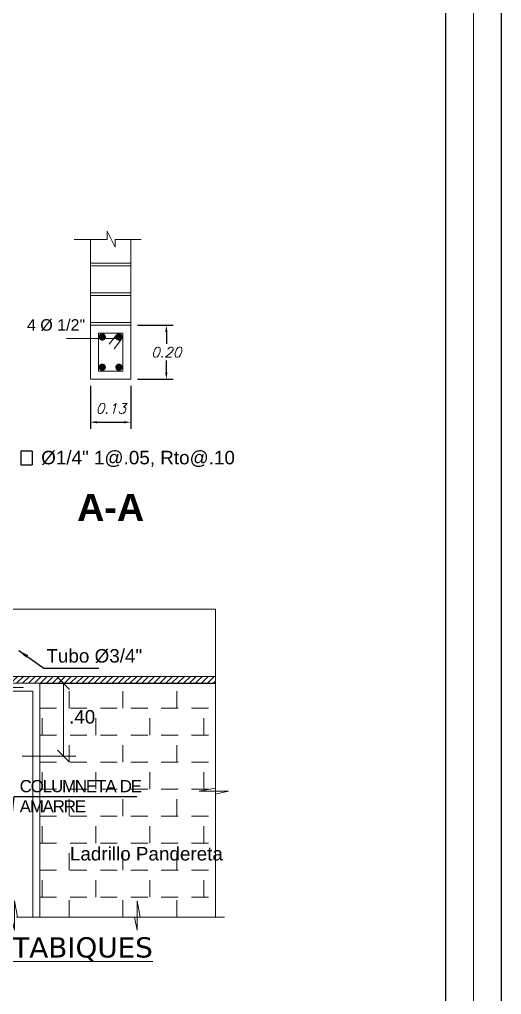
# Model space of a CAD drawing. Header units: millimetres. Extents: x 10559 to 10691, y -16579 to -16550.
# Drawn here: x 10641.2 to 10644.77, y -16570.83 to -16563.61 of the extents above; entities that cross this region are included whole.
import ezdxf
from ezdxf.enums import TextEntityAlignment as Align

# ---------------------------------------------------------------- set-up
doc = ezdxf.new("R2010")
doc.units = ezdxf.units.MM
doc.linetypes.add('HIDDEN2', pattern=[0.1875, 0.125, -0.0625])
for name, color, linetype, lineweight in [('ACERO corrugado', 252, 'Continuous', 5), ('ALBAÑILERIA', 42, 'HIDDEN2', 9), ('C-CASCO-02', 2, 'Continuous', 20), ('C-FIERRO-05', 5, 'Continuous', 20), ('CONCRETO', 5, 'Continuous', 0), ('Cotas', 8, 'Continuous', 13), ('CUADROS', 9, 'Continuous', 20), ('estrucmetal', 2, 'Continuous', 20), ('G-ACHURADO', 1, 'Continuous', 9), ('G-ACOTADO', 9, 'Continuous', 0), ('G-TEXTOS-TITULOS', 4, 'Continuous', 0), ('lineas', 8, 'Continuous', 9), ('P6', 255, 'Continuous', 20), ('Textos 1_Detalles', 91, 'Continuous', 0), ('Textos 2_Elementos', 3, 'Continuous', 0)]:
    doc.layers.add(name, color=color, linetype=linetype, lineweight=lineweight)
doc.layers.add('Texto', color=5, linetype='Continuous')
doc.layers.add('Textos', color=8, linetype='Continuous')
doc.styles.add('01COTAS', font='romans.shx', dxfattribs={"oblique": 15})
doc.styles.add('25-TITULO', font='arialbd.ttf', dxfattribs={"height": 0.1})
doc.styles.add('80', font='romans.shx', dxfattribs={"width": 1.25, "oblique": 15, "height": 0.08})
doc.styles.add('ARIAL', font='arial.ttf')
doc.styles.add('CARATULA', font='arial.ttf')
doc.styles.add('L80', font='arial.ttf', dxfattribs={"height": 0.1})
doc.styles.get("Standard").update_dxf_attribs({"font": 'arial.ttf'})
doc.dimstyles.new('DIM-25-CORTE', dxfattribs={"dimscale": 0.025, "dimtxt": 2, "dimasz": 2, "dimexe": 2, "dimexo": 2, "dimgap": 1, "dimtad": 1, "dimtih": 1, "dimtoh": 1, "dimdec": 0, "dimlfac": 1000, "dimdsep": 46, "dimtxsty": '01COTAS', "dimcen": 25, "dimclrd": 9, "dimclre": 9, "dimclrt": 7, "dimadec": 0, "dimazin": 0, "dimtfac": 1, "dimtdec": 0, "dimtmove": 2, "dimatfit": 3, "dimfxl": 1, "dimtolj": 1, "dimtzin": 0, "dimarcsym": 0})
doc.dimstyles.new('FLECHA', dxfattribs={"dimscale": 0.5, "dimtxt": 0.08, "dimasz": 0.15, "dimexe": 0.15, "dimexo": 0.15, "dimgap": 0.05, "dimtad": 1, "dimlfac": 0.5, "dimzin": 4, "dimdsep": 46, "dimtxsty": '80', "dimcen": 1, "dimdle": 0.3, "dimclrd": 1, "dimclre": 1, "dimclrt": 3, "dimadec": 0, "dimazin": 0, "dimtfac": 1, "dimtix": 1, "dimtmove": 0, "dimatfit": 3, "dimfxl": 1, "dimtolj": 1, "dimtzin": 4, "dimarcsym": 0})

# ---------------------------------------------------------------- blocks, each defined once
blk = doc.blocks.new('*D204')
at = {"layer": 'Defpoints', "color": 0, "transparency": 16777216}
for p in [(10641.7266, -16566.2738), (10642.0264, -16566.2738), (10642.0264, -16566.5931)]:
    blk.add_point(p, dxfattribs=at)
at = {"layer": 'G-ACOTADO', "color": 9, "lineweight": -2, "transparency": 16777216}
for p, q in [((10641.7266, -16566.3238), (10641.7266, -16566.6431)), ((10642.0264, -16566.3238), (10642.0264, -16566.6431)), ((10641.7766, -16566.5931), (10641.9764, -16566.5931))]:
    blk.add_line(p, q, dxfattribs=at)
at = {"layer": 'G-ACOTADO', "color": 9, "transparency": 16777216}
for points in [[(10641.7766, -16566.5848), (10641.7766, -16566.6015), (10641.7266, -16566.5931)], [(10641.9764, -16566.5848), (10641.9764, -16566.6015), (10642.0264, -16566.5931)]]:
    blk.add_solid(points, dxfattribs=at)
at = {"layer": 'G-ACOTADO', "color": 7, "transparency": 16777216, "insert": (10641.8792, -16566.4913), "char_height": 0.075, "attachment_point": 5, "style": '01COTAS'}
blk.add_mtext('\\A1;0.13', dxfattribs=at)
blk = doc.blocks.new('*D205')
at = {"layer": 'Defpoints', "color": 0, "transparency": 16777216}
for p in [(10642.0264, -16565.8738), (10642.2898, -16565.8738), (10642.0264, -16566.2738)]:
    blk.add_point(p, dxfattribs=at)
at = {"layer": 'G-ACOTADO', "color": 9, "lineweight": -2, "transparency": 16777216}
for p, q in [((10642.0764, -16565.8738), (10642.3398, -16565.8738)), ((10642.2898, -16565.9238), (10642.2898, -16566.0113)), ((10642.2898, -16566.2238), (10642.2898, -16566.1363)), ((10642.0764, -16566.2738), (10642.3398, -16566.2738))]:
    blk.add_line(p, q, dxfattribs=at)
at = {"layer": 'G-ACOTADO', "color": 9, "transparency": 16777216}
for points in [[(10642.2814, -16565.9238), (10642.2981, -16565.9238), (10642.2898, -16565.8738)], [(10642.2814, -16566.2238), (10642.2981, -16566.2238), (10642.2898, -16566.2738)]]:
    blk.add_solid(points, dxfattribs=at)
at = {"layer": 'G-ACOTADO', "color": 7, "transparency": 16777216, "insert": (10642.2898, -16566.0738), "char_height": 0.075, "attachment_point": 5, "style": '01COTAS'}
blk.add_mtext('\\A1;0.20', dxfattribs=at)
blk = doc.blocks.new('FIE')
at = {"const_width": 0.0274}
blk.add_lwpolyline([(-0.013, -0.0043, 1), (0.013, 0.0043, 1)], format="xyb", close=True, dxfattribs=at)
blk = doc.blocks.new('_Oblique')
at = {"color": 0, "linetype": 'ByBlock', "lineweight": -2}
blk.add_line((-0.5, -0.5), (0.5, 0.5), dxfattribs=at)
blk = doc.blocks.new('HTRHTRHTR')
for p, q in [((4244.53, -165.78), (4244.53, 437.54)), ((4235.83, 428.85), (4235.83, -157.09))]:
    blk.add_line(p, q)
at = {"layer": 'P6', "color": 7}
blk.add_line((4240.18, 433.19), (4240.18, -161.44), dxfattribs=at)

msp = doc.modelspace()

# ---------------------------------------------------------------- hatches: boundary and pattern name
at = {"layer": 'lineas'}
h = msp.add_hatch(dxfattribs=at)
h.set_pattern_fill('ANSI31', color=51, scale=0.25, style=0)
h.set_pattern_definition([(45, (10623.84165, -16587.94239), (-0.022097087, 0.022097087), [])])
h.paths.add_polyline_path([(10641.15141, -16568.47678), (10637.37804, -16568.47678), (10637.37804, -16568.52678), (10640.95141, -16568.52678), (10641.15141, -16568.52678)])
h.paths.add_polyline_path([(10637.37804, -16568.47834), (10637.37648, -16568.47678), (10637.00141, -16568.47678), (10637.00141, -16568.52678), (10637.37804, -16568.52678)])
h.paths.add_polyline_path([(10637.41405, -16568.53331), (10637.60512, -16568.53331), (10637.60512, -16568.42081), (10637.41405, -16568.42081)], flags=9)
h.paths.add_polyline_path([(10636.75141, -16570.18852), (10636.80141, -16570.18852), (10636.80141, -16568.52678), (10637.00141, -16568.52678), (10637.00141, -16568.47678), (10636.75141, -16568.47678)])
h.paths.add_polyline_path([(10642.65391, -16568.52678), (10642.65391, -16568.47678), (10641.15141, -16568.47678), (10641.15141, -16568.52678)])

# ---------------------------------------------------------------- linework, layer by layer
msp.add_line((10641.35141, -16568.52678), (10642.65391, -16568.52678))
at = {"layer": 'ACERO corrugado'}
for p, q in [((10641.23188, -16568.55675), (10641.00141, -16568.55675)), ((10641.30141, -16568.58577), (10641.06402, -16568.58577)), ((10641.30141, -16570.25915), (10641.30141, -16568.58577))]:
    msp.add_line(p, q, dxfattribs=at)
at = {"layer": 'ALBAÑILERIA'}
for p, q in [((10641.56833, -16568.7099), (10641.56833, -16568.52678)), ((10641.96833, -16568.7099), (10641.96833, -16568.52678)), ((10642.36833, -16568.7099), (10642.36833, -16568.52678)), ((10641.35141, -16568.7099), (10642.65391, -16568.7099)), ((10641.36833, -16568.9099), (10641.36833, -16568.7099)), ((10641.76833, -16568.9099), (10641.76833, -16568.7099)), ((10642.16833, -16568.9099), (10642.16833, -16568.7099)), ((10642.56833, -16568.9099), (10642.56833, -16568.7099)), ((10641.35141, -16568.9099), (10642.65391, -16568.9099)), ((10641.56833, -16569.1099), (10641.56833, -16568.9099)), ((10641.96833, -16569.1099), (10641.96833, -16568.9099)), ((10642.36833, -16569.1099), (10642.36833, -16568.9099)), ((10641.35141, -16569.1099), (10642.65391, -16569.1099)), ((10641.36833, -16569.3099), (10641.36833, -16569.1099)), ((10641.76833, -16569.3099), (10641.76833, -16569.1099)), ((10642.16833, -16569.3099), (10642.16833, -16569.1099)), ((10642.56833, -16569.3099), (10642.56833, -16569.1099)), ((10641.35141, -16569.3099), (10642.65391, -16569.3099)), ((10641.56833, -16569.5099), (10641.56833, -16569.3099)), ((10641.96833, -16569.5099), (10641.96833, -16569.3099)), ((10642.36833, -16569.5099), (10642.36833, -16569.3099)), ((10641.35141, -16569.5099), (10642.65391, -16569.5099)), ((10641.36833, -16569.7099), (10641.36833, -16569.5099)), ((10641.76833, -16569.7099), (10641.76833, -16569.5099)), ((10642.16833, -16569.7099), (10642.16833, -16569.5099)), ((10642.56833, -16569.7099), (10642.56833, -16569.5099)), ((10641.35141, -16569.7099), (10642.65391, -16569.7099)), ((10641.56833, -16569.9099), (10641.56833, -16569.7099)), ((10641.96833, -16569.9099), (10641.96833, -16569.7099)), ((10642.36833, -16569.9099), (10642.36833, -16569.7099)), ((10641.35141, -16569.9099), (10642.65391, -16569.9099)), ((10641.36833, -16570.1099), (10641.36833, -16569.9099)), ((10641.76833, -16570.1099), (10641.76833, -16569.9099)), ((10642.16833, -16570.1099), (10642.16833, -16569.9099)), ((10642.56833, -16570.1099), (10642.56833, -16569.9099)), ((10641.35141, -16570.1099), (10642.65391, -16570.1099)), ((10641.56833, -16570.25915), (10641.56833, -16570.1099)), ((10641.96833, -16570.25915), (10641.96833, -16570.1099)), ((10642.36833, -16570.25915), (10642.36833, -16570.1099)), ((10642.65391, -16570.25915), (10636.35141, -16570.25915)), ((10641.35141, -16570.25915), (10642.65391, -16570.25915))]:
    msp.add_line(p, q, dxfattribs=at)
at = {"layer": 'C-CASCO-02'}
for p, q in [((10641.85117, -16565.2391), (10641.85117, -16565.17866)), ((10641.85117, -16565.17866), (10641.91023, -16565.29669)), ((10641.60619, -16565.2391), (10641.85117, -16565.2391)), ((10641.72657, -16565.2391), (10641.72657, -16566.27379)), ((10641.91023, -16565.29669), (10641.91023, -16565.2391)), ((10641.91023, -16565.2391), (10642.10314, -16565.2391)), ((10642.02642, -16566.27379), (10642.02642, -16565.2391)), ((10641.72657, -16565.87379), (10642.02642, -16565.87379)), ((10641.72657, -16566.27379), (10642.02642, -16566.27379))]:
    msp.add_line(p, q, dxfattribs=at)
at = {"layer": 'C-FIERRO-05'}
for p, q in [((10641.78657, -16565.93379), (10641.78657, -16566.21379)), ((10641.78657, -16565.93379), (10641.96642, -16565.93379)), ((10641.96642, -16566.21379), (10641.96642, -16565.93379)), ((10641.91908, -16565.94503), (10641.86487, -16566.01608)), ((10641.9573, -16565.97789), (10641.90309, -16566.04893)), ((10641.78657, -16566.21379), (10641.96642, -16566.21379))]:
    msp.add_line(p, q, dxfattribs=at)
at = {"layer": 'CONCRETO'}
for p, q in [((10636.08436, -16567.97678), (10642.65391, -16567.97678)), ((10636.75141, -16568.47678), (10642.65391, -16568.47678)), ((10640.95141, -16568.52678), (10641.35141, -16568.52678)), ((10641.35141, -16570.25915), (10641.35141, -16568.52678))]:
    msp.add_line(p, q, dxfattribs=at)
at = {"layer": 'Cotas', "linetype": 'ByBlock'}
for p, q in [((10641.52804, -16569.06638), (10641.52804, -16568.52678)), ((10641.22137, -16569.06638), (10641.61804, -16569.06638))]:
    msp.add_line(p, q, dxfattribs=at)
at = {"layer": 'estrucmetal', "color": 0}
msp.add_line((10641.94438, -16565.97218), (10641.55066, -16565.97218), dxfattribs=at)
at = {"layer": 'G-ACHURADO'}
for p, q in [((10641.72657, -16565.41379), (10642.02642, -16565.41379)), ((10641.72657, -16565.43379), (10642.02642, -16565.43379)), ((10641.72657, -16565.63379), (10642.02642, -16565.63379)), ((10641.72657, -16565.65379), (10642.02642, -16565.65379)), ((10641.72657, -16565.85379), (10642.02642, -16565.85379))]:
    msp.add_line(p, q, dxfattribs=at)
at = {"layer": 'lineas'}
msp.add_line((10642.65391, -16567.97678), (10642.65391, -16570.25915), dxfattribs=at)
for points in [[(10642.65391, -16568.67855), (10642.65391, -16569.30352), (10642.53343, -16569.32589), (10642.75029, -16569.32589), (10642.65391, -16569.34706), (10642.65391, -16569.99781)], [(10641.81165, -16570.25915), (10641.18668, -16570.25915), (10641.16431, -16570.13867), (10641.16431, -16570.35553), (10641.14314, -16570.25915), (10640.81777, -16570.25915)], [(10642.72112, -16570.25915), (10642.09615, -16570.25915), (10642.07378, -16570.13867), (10642.07378, -16570.35553), (10642.05261, -16570.25915), (10641.40186, -16570.25915)]]:
    msp.add_lwpolyline(points, dxfattribs=at)
at = {"layer": 'Textos', "ltscale": 0.5}
msp.add_line((10641.29524, -16566.80827, 0), (10641.29524, -16566.90954, 0), dxfattribs=at)
at = {"layer": 'Textos', "ltscale": 0.5, "elevation": 0}
msp.add_lwpolyline([(10641.29524, -16566.80827), (10641.21014, -16566.80827), (10641.21014, -16566.90954), (10641.29524, -16566.90954)], dxfattribs=at)

# ---------------------------------------------------------------- block references
at = {"color": 251, "lineweight": 60, "xscale": 0.04776345228451045, "yscale": 0.04776345228451045, "zscale": 0.04776345228451045}
msp.add_blockref('HTRHTRHTR', (10442.04067, -16571.25012), dxfattribs=at)
at = {"layer": 'C-FIERRO-05', "yscale": 0.9800000004470348}
for p, xscale, zscale, rotation in [((10641.81469, -16565.96172), -0.9800000004470348, 0.9799999999999998, 270), ((10641.93829, -16565.96172), 0.9800000004470348, 0.9800000004470348, 90), ((10641.81469, -16566.18586), 0.9800000004470348, 0.9800000004470348, 270), ((10641.93829, -16566.18586), -0.9800000004470348, 0.9799999999999998, 90)]:
    msp.add_blockref('FIE', p, dxfattribs=dict(at, xscale=xscale, zscale=zscale, rotation=rotation))
at = {"layer": 'Cotas', "linetype": 'ByBlock', "xscale": 0.0900000000000319, "yscale": 0.0900000000000319, "zscale": 0.0900000000000319, "rotation": 270}
for p in [(10641.52804, -16568.52678), (10641.52804, -16569.06638)]:
    msp.add_blockref('_Oblique', p, dxfattribs=at)

# ---------------------------------------------------------------- texts
at = {"layer": 'Cotas', "color": 3}
msp.add_text('.40', height=0.1, dxfattribs=at).set_placement((10641.56851, -16568.82488))
at = {"layer": 'CUADROS', "insert": (10638.72974, -16570.40783), "char_height": 0.15, "width": 3.6041755, "attachment_point": 1, "style": 'ARIAL'}
msp.add_mtext('{\\fVerdana|b0|i0|c0|p34;\\LARRIOSTRAMIENTO DE TABIQUES}', dxfattribs=at)
at = {"layer": 'G-TEXTOS-TITULOS', "style": '25-TITULO'}
msp.add_text('A-A', height=0.2, dxfattribs=at).set_placement((10641.62855, -16567.32407))
at = {"layer": 'Texto', "linetype": 'Continuous', "ltscale": 5, "style": 'CARATULA'}
msp.add_text(' 4 Ø 1/2"', height=0.085, dxfattribs=at).set_placement((10641.22355, -16565.91514))
at = {"layer": 'Textos', "linetype": 'Continuous', "style": 'L80'}
msp.add_text('%%C1/4" 1@.05, Rto@.10', height=0.1, dxfattribs=at).set_placement((10642.79801, -16566.90499), align=Align.RIGHT)
at = {"layer": 'Textos 1_Detalles', "lineweight": -3, "style": 'ARIAL'}
msp.add_text('Tubo %%C3/4"', height=0.1, dxfattribs=at).set_placement((10641.40085, -16568.37347))
at = {"layer": 'Textos 2_Elementos', "lineweight": -3, "style": 'ARIAL'}
msp.add_text('Ladrillo Pandereta', height=0.1, dxfattribs=at).set_placement((10641.57506, -16569.8391))
at = {"layer": 'Textos 2_Elementos', "lineweight": -3, "insert": (10641.20243, -16569.36355), "char_height": 0.09, "attachment_point": 4, "style": 'ARIAL'}
msp.add_mtext('\\pxi-1.2378,l1.2378,t1.2378;{\\fArial|b0|i0|c0|p34;\\T0.9;COLUMNETA DE \\PAMARRE }', dxfattribs=at)

# ---------------------------------------------------------------- dimensions: what is measured, and where the dimension line sits
at = {"layer": 'G-ACOTADO'}
dim = msp.add_linear_dim(base=(10642.28975, -16565.87379), p1=(10642.02642, -16566.27379), p2=(10642.02642, -16565.87379), angle=90, text='0.20', dimstyle='DIM-25-CORTE', override={"dimtxt": 3}, dxfattribs=at)
dim.commit()
dim.dimension.update_dxf_attribs({"geometry": '*D205', "text_midpoint": (10642.28975, -16566.07379)})
dim = msp.add_linear_dim(base=(10642.02642, -16566.59314), p1=(10641.72657, -16566.27379), p2=(10642.02642, -16566.27379), text='0.13', dimstyle='DIM-25-CORTE', override={"dimtxt": 3}, dxfattribs=at)
dim.commit()
dim.dimension.update_dxf_attribs({"geometry": '*D204', "text_midpoint": (10641.87917, -16566.49134), "dimtype": 160})

# ---------------------------------------------------------------- leaders
at = {"layer": 'Textos 1_Detalles', "linetype": 'ByBlock'}
msp.add_leader([(10641.19702, -16568.28504), (10641.38149, -16568.41542), (10641.78955, -16568.41542)], dimstyle='FLECHA', dxfattribs=at)
at = {"layer": 'Textos 2_Elementos', "lineweight": -3}
msp.add_leader([(10641.11502, -16569.814), (10641.1626, -16569.36466), (10642.07129, -16569.36466)], dimstyle='FLECHA', dxfattribs=at)

doc.saveas('drawing.dxf')
